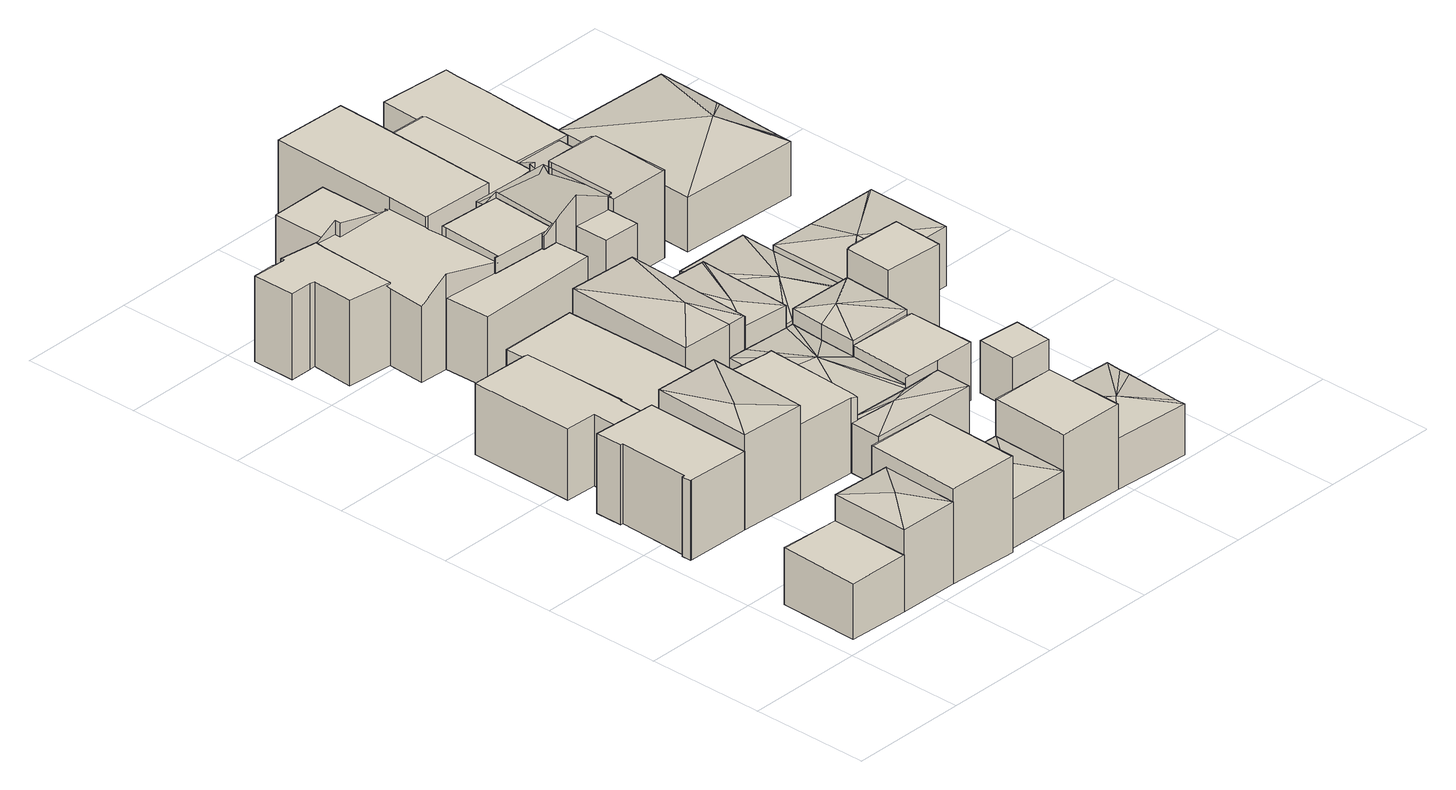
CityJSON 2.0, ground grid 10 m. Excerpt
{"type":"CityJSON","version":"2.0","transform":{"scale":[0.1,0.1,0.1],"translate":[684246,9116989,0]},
"CityObjects":{
"building1":{"type":"Building","attributes":{"Building Type":"Residential","Roof Shape":"gable","Roof Material":"Concrete Glazed Tile","Roof Material Code":"1","Roof Direction":"west","Building Height":4.74,"Roof Slope":27.4,"Footprint Area":35.52,"Solar PV Capacity Low":4.45,"Solar PV Capacity High":5.84,"Solar Annual Energy Low":6412,"Solar Annual Energy High":8451,"Suitable PV Area":26.55},"geometry":[{"type":"MultiSurface","lod":"2.2","boundaries":[[[0,1,2,3]],[[3,2,4,5]],[[2,1,6,4]],[[1,0,7,6]],[[0,3,5,7]],[[5,4,6,7]]]}]},
"building2":{"type":"Building","attributes":{"Building Type":"Residential","Roof Shape":"hip","Roof Material":"Concrete Glazed Tile","Roof Material Code":"1","Roof Direction":"west","Building Height":6.95,"Roof Slope":28.9,"Footprint Area":34.82,"Solar PV Capacity Low":4.36,"Solar PV Capacity High":5.73,"Solar Annual Energy Low":6286,"Solar Annual Energy High":8284,"Suitable PV Area":26.03},"geometry":[{"type":"MultiSurface","lod":"2.2","boundaries":[[[2,1,8,9]],[[9,8,10,11]],[[8,1,12,10]],[[1,2,13,12]],[[2,9,11,13]],[[11,10,14]],[[10,12,14]],[[12,13,14]],[[13,11,14]]]}]},
"building3":{"type":"Building","attributes":{"Building Type":"Residential","Roof Shape":"shed","Roof Material":"Concrete Glazed Tile","Roof Material Code":"1","Roof Direction":"west","Building Height":6.57,"Roof Slope":10.3,"Footprint Area":49.97,"Solar PV Capacity Low":6.26,"Solar PV Capacity High":8.22,"Solar Annual Energy Low":9022,"Solar Annual Energy High":11890,"Suitable PV Area":37.35},"geometry":[{"type":"MultiSurface","lod":"2.2","boundaries":[[[15,16,17,18,19,20,21,22,23]],[[23,22,24,25]],[[22,21,26,24]],[[21,20,27,26]],[[20,19,28,27]],[[19,18,29,28]],[[18,17,30,29]],[[17,16,31,30]],[[16,15,32,31]],[[15,23,25,32]],[[25,24,26,27,28,29,30,31,32]]]}]},
"building4":{"type":"Building","attributes":{"Building Type":"Residential","Roof Shape":"shed","Roof Material":"Concrete Glazed Tile","Roof Material Code":"1","Roof Direction":"west","Building Height":5.84,"Roof Slope":19.6,"Footprint Area":57.73,"Solar PV Capacity Low":7.23,"Solar PV Capacity High":9.49,"Solar Annual Energy Low":10422,"Solar Annual Energy High":13736,"Suitable PV Area":43.15},"geometry":[{"type":"MultiSurface","lod":"2.2","boundaries":[[[33,34,35,36,37,38,39,40,41]],[[41,40,42,43]],[[40,44,42]],[[40,39,45,44]],[[39,38,46,45]],[[38,37,47,46]],[[37,36,48,47]],[[36,35,49,48]],[[35,34,50,49]],[[34,33,51,50]],[[33,41,43,51]],[[43,42,44,45,46,47,48,49,50,51]]]}]},
"building5":{"type":"Building","attributes":{"Building Type":"Residential","Roof Shape":"gable","Roof Material":"Concrete Glazed Tile","Roof Material Code":"1","Roof Direction":"west","Building Height":7.96,"Roof Slope":26.5,"Footprint Area":48.35,"Solar PV Capacity Low":6.05,"Solar PV Capacity High":7.95,"Solar Annual Energy Low":8729,"Solar Annual Energy High":11504,"Suitable PV Area":36.14},"geometry":[{"type":"MultiSurface","lod":"2.2","boundaries":[[[8,52,53,54]],[[54,53,55,56]],[[53,52,57,55]],[[52,8,58,57]],[[8,54,56,58]],[[56,55,57,58]]]}]},
"building6":{"type":"Building","attributes":{"Building Type":"Residential","Roof Shape":"hip","Roof Material":"Concrete Glazed Tile","Roof Material Code":"1","Roof Direction":"west","Building Height":7.97,"Roof Slope":28.3,"Footprint Area":48.56,"Solar PV Capacity Low":6.08,"Solar PV Capacity High":7.99,"Solar Annual Energy Low":8768,"Solar Annual Energy High":11555,"Suitable PV Area":36.3},"geometry":[{"type":"MultiSurface","lod":"2.2","boundaries":[[[21,59,60,61]],[[61,60,62,63]],[[60,59,64,62]],[[59,21,65,64]],[[21,61,63,65]],[[63,62,66]],[[62,64,66]],[[64,65,66]],[[65,63,66]]]}]},
"building7":{"type":"Building","attributes":{"Building Type":"Residential","Roof Shape":"shed","Roof Material":"Concrete Glazed Tile","Roof Material Code":"1","Roof Direction":"west","Building Height":6.99,"Roof Slope":19.4,"Footprint Area":38,"Solar PV Capacity Low":4.76,"Solar PV Capacity High":6.25,"Solar Annual Energy Low":6860,"Solar Annual Energy High":9042,"Suitable PV Area":28.4},"geometry":[{"type":"MultiSurface","lod":"2.2","boundaries":[[[67,68,69,70,71,72,73,74,75,76,77,78,79,80,81]],[[81,80,82,83]],[[80,79,84,82]],[[79,78,85,84]],[[78,77,86,85]],[[77,76,87,86]],[[76,75,88,87]],[[75,74,89,88]],[[74,73,90,89]],[[73,72,91,90]],[[72,71,92,91]],[[71,70,93,92]],[[70,69,94,93]],[[69,68,95,94]],[[68,67,96,95]],[[67,81,83,96]],[[83,82,84,85,86,87,88,89,90,91,92,93,94,95,96]]]}]},
"building8":{"type":"Building","attributes":{"Building Type":"Residential","Roof Shape":"flat","Roof Material":"Concrete Glazed Tile","Roof Material Code":"1","Roof Direction":"west","Building Height":5.66,"Roof Slope":9.8,"Footprint Area":86.09,"Solar PV Capacity Low":10.78,"Solar PV Capacity High":14.16,"Solar Annual Energy Low":15542,"Solar Annual Energy High":20483,"Suitable PV Area":64.35},"geometry":[{"type":"MultiSurface","lod":"2.2","boundaries":[[[33,41,40,39,38,97,98,99]],[[99,98,100,101]],[[98,97,102,100]],[[97,38,103,102]],[[38,39,104,103]],[[39,40,105,104]],[[40,41,106,105]],[[41,33,107,106]],[[33,99,101,107]],[[101,100,102,103,104,105,106,107]]]}]},
"building9":{"type":"Building","attributes":{"Building Type":"Residential","Roof Shape":"shed","Roof Material":"Concrete Glazed Tile","Roof Material Code":"1","Roof Direction":"west","Building Height":6.23,"Roof Slope":15.4,"Footprint Area":49.95,"Solar PV Capacity Low":6.25,"Solar PV Capacity High":8.21,"Solar Annual Energy Low":9017,"Solar Annual Energy High":11884,"Suitable PV Area":37.33},"geometry":[{"type":"MultiSurface","lod":"2.2","boundaries":[[[108,60,59,109,110,111,112]],[[112,111,113,114]],[[111,110,115,113]],[[110,109,116,115]],[[109,59,117,116]],[[59,60,118,117]],[[60,108,119,118]],[[108,112,114,119]],[[114,113,115,116,117,118,119]]]}]},
"building10":{"type":"Building","attributes":{"Building Type":"Residential","Roof Shape":"hip","Roof Material":"Concrete Glazed Tile","Roof Material Code":"1","Roof Direction":"west","Building Height":4.06,"Roof Slope":25.2,"Footprint Area":36.28,"Solar PV Capacity Low":4.54,"Solar PV Capacity High":5.97,"Solar Annual Energy Low":6550,"Solar Annual Energy High":8632,"Suitable PV Area":27.12},"geometry":[{"type":"MultiSurface","lod":"2.2","boundaries":[[[120,121,122,123]],[[123,122,124,125]],[[122,121,126,124]],[[121,120,127,126]],[[120,123,125,127]],[[125,124,128]],[[124,126,128]],[[126,127,128]],[[127,125,128]]]}]},
"building11":{"type":"Building","attributes":{"Building Type":"Residential","Roof Shape":"gable","Roof Material":"Concrete Glazed Tile","Roof Material Code":"1","Roof Direction":"west","Building Height":6.44,"Roof Slope":34.6,"Footprint Area":78.84,"Solar PV Capacity Low":9.87,"Solar PV Capacity High":12.96,"Solar Annual Energy Low":14234,"Solar Annual Energy High":18759,"Suitable PV Area":58.93},"geometry":[{"type":"MultiSurface","lod":"2.2","boundaries":[[[129,130,131,132,133,134,135,136,137,75,74,73,72,71,138,139,140,141]],[[141,140,142,143]],[[140,139,144,142]],[[139,138,145,144]],[[138,71,146,145]],[[71,72,147,146]],[[72,73,148,147]],[[73,74,149,148]],[[74,75,150,149]],[[75,137,151,150]],[[137,136,152,151]],[[136,135,153,152]],[[135,134,154,153]],[[134,133,155,154]],[[133,132,156,155]],[[132,131,157,156]],[[131,130,158,157]],[[130,129,159,158]],[[129,141,143,159]],[[143,142,144,145,146,147,148,149,150,151,152,153,154,155,156,157,158,159]]]}]},
"building12":{"type":"Building","attributes":{"Building Type":"Residential","Roof Shape":"hip","Roof Material":"Concrete Glazed Tile","Roof Material Code":"1","Roof Direction":"west","Building Height":4.2,"Roof Slope":23.2,"Footprint Area":28.56,"Solar PV Capacity Low":3.58,"Solar PV Capacity High":4.7,"Solar Annual Energy Low":5157,"Solar Annual Energy High":6796,"Suitable PV Area":21.35},"geometry":[{"type":"MultiSurface","lod":"2.2","boundaries":[[[160,161,111,110,109,162,163]],[[163,162,164,165]],[[162,109,166,164]],[[109,110,167,166]],[[110,111,168,167]],[[111,161,169,168]],[[161,160,170,169]],[[160,163,165,170]],[[165,164,171]],[[164,166,171]],[[166,167,171]],[[167,168,171]],[[168,169,171]],[[169,170,171]],[[170,165,171]]]}]},
"building13":{"type":"Building","attributes":{"Building Type":"Residential","Roof Shape":"gable","Roof Material":"Concrete Glazed Tile","Roof Material Code":"1","Roof Direction":"west","Building Height":7.13,"Roof Slope":27.2,"Footprint Area":38.17,"Solar PV Capacity Low":4.78,"Solar PV Capacity High":6.28,"Solar Annual Energy Low":6891,"Solar Annual Energy High":9082,"Suitable PV Area":28.53},"geometry":[{"type":"MultiSurface","lod":"2.2","boundaries":[[[121,172,173,122]],[[122,173,174,175]],[[173,172,176,174]],[[172,121,177,176]],[[121,122,175,177]],[[175,174,176,177]]]}]},
"building14":{"type":"Building","attributes":{"Building Type":"Residential","Roof Shape":"hip","Roof Material":"Clay Tile Shingle","Roof Material Code":"3","Roof Direction":"west","Building Height":7,"Roof Slope":22.1,"Footprint Area":67.87,"Solar PV Capacity Low":8.5,"Solar PV Capacity High":11.16,"Solar Annual Energy Low":12253,"Solar Annual Energy High":16148,"Suitable PV Area":50.73},"geometry":[{"type":"MultiSurface","lod":"2.2","boundaries":[[[178,179,180,181,182,183]],[[183,182,184,185]],[[182,181,186,184]],[[181,180,187,186]],[[180,179,188,187]],[[179,178,189,188]],[[178,183,185,189]],[[185,184,190]],[[184,186,190]],[[186,187,190]],[[187,188,190]],[[188,189,190]],[[189,185,190]]]}]},
"building15":{"type":"Building","attributes":{"Building Type":"Residential","Roof Shape":"flat","Roof Material":"Concrete Glazed Tile","Roof Material Code":"1","Roof Direction":"west","Building Height":6.04,"Roof Slope":9.4,"Footprint Area":36.78,"Solar PV Capacity Low":4.6,"Solar PV Capacity High":6.05,"Solar Annual Energy Low":6640,"Solar Annual Energy High":8751,"Suitable PV Area":27.49},"geometry":[{"type":"MultiSurface","lod":"2.2","boundaries":[[[191,192,193,194,140,139,195,196]],[[196,195,197,198]],[[195,139,199,197]],[[139,140,200,199]],[[140,194,201,200]],[[194,193,202,201]],[[193,192,203,202]],[[192,191,204,203]],[[191,196,198,204]],[[198,197,199,200,201,202,203,204]]]}]},
"building16":{"type":"Building","attributes":{"Building Type":"Residential","Roof Shape":"hip","Roof Material":"Concrete Glazed Tile","Roof Material Code":"1","Roof Direction":"west","Building Height":4.21,"Roof Slope":25.1,"Footprint Area":71.52,"Solar PV Capacity Low":8.95,"Solar PV Capacity High":11.76,"Solar Annual Energy Low":12912,"Solar Annual Energy High":17017,"Suitable PV Area":53.46},"geometry":[{"type":"MultiSurface","lod":"2.2","boundaries":[[[108,112,111,161,205,206,207,208,209,210,211,179,181]],[[181,179,212,213]],[[179,211,214,212]],[[211,210,215,214]],[[210,209,216,215]],[[209,208,217,216]],[[208,207,218,217]],[[207,206,219,218]],[[206,205,220,219]],[[205,161,169,220]],[[161,111,168,169]],[[111,112,221,168]],[[112,108,222,221]],[[108,181,213,222]],[[213,212,223]],[[212,214,223]],[[214,215,223]],[[215,216,223]],[[216,217,223]],[[217,218,223]],[[218,219,223]],[[219,220,223]],[[220,169,223]],[[169,168,223]],[[168,221,223]],[[221,222,223]],[[222,213,223]]]}]},
"building17":{"type":"Building","attributes":{"Building Type":"Residential","Roof Shape":"gable","Roof Material":"Concrete Glazed Tile","Roof Material Code":"1","Roof Direction":"west","Building Height":6.01,"Roof Slope":29.1,"Footprint Area":31.95,"Solar PV Capacity Low":4,"Solar PV Capacity High":5.25,"Solar Annual Energy Low":5769,"Solar Annual Energy High":7603,"Suitable PV Area":23.89},"geometry":[{"type":"MultiSurface","lod":"2.2","boundaries":[[[137,136,135,134,224,225]],[[225,224,226,227]],[[224,134,228,226]],[[134,135,229,228]],[[135,136,230,229]],[[136,137,231,230]],[[137,225,227,231]],[[227,226,228,229,230,231]]]}]},
"building18":{"type":"Building","attributes":{"Building Type":"Residential","Roof Shape":"flat","Roof Material":"Concrete Glazed Tile","Roof Material Code":"1","Roof Direction":"west","Building Height":7.33,"Roof Slope":14.4,"Footprint Area":30.94,"Solar PV Capacity Low":3.87,"Solar PV Capacity High":5.09,"Solar Annual Energy Low":5586,"Solar Annual Energy High":7362,"Suitable PV Area":23.13},"geometry":[{"type":"MultiSurface","lod":"2.2","boundaries":[[[232,130,129,141,140,194,193,233,234]],[[234,233,235,236]],[[233,193,237,235]],[[193,194,238,237]],[[194,140,239,238]],[[140,141,240,239]],[[141,129,241,240]],[[129,130,242,241]],[[130,232,243,242]],[[232,234,236,243]],[[236,235,237,238,239,240,241,242,243]]]}]},
"building19":{"type":"Building","attributes":{"Building Type":"Residential","Roof Shape":"hip","Roof Material":"Concrete Glazed Tile","Roof Material Code":"1","Roof Direction":"west","Building Height":6.12,"Roof Slope":25.8,"Footprint Area":33.61,"Solar PV Capacity Low":4.21,"Solar PV Capacity High":5.53,"Solar Annual Energy Low":6067,"Solar Annual Energy High":7996,"Suitable PV Area":25.12},"geometry":[{"type":"MultiSurface","lod":"2.2","boundaries":[[[179,180,211,244,245,246]],[[246,245,247,248]],[[245,244,249,247]],[[244,211,250,249]],[[211,180,251,250]],[[180,179,252,251]],[[179,246,248,252]],[[248,247,253]],[[247,249,253]],[[249,250,253]],[[250,251,253]],[[251,252,253]],[[252,248,253]]]}]},
"building20":{"type":"Building","attributes":{"Building Type":"Residential","Roof Shape":"shed","Roof Material":"Concrete Glazed Tile","Roof Material Code":"1","Roof Direction":"west","Building Height":4.94,"Roof Slope":17.6,"Footprint Area":36.66,"Solar PV Capacity Low":4.59,"Solar PV Capacity High":6.03,"Solar Annual Energy Low":6619,"Solar Annual Energy High":8724,"Suitable PV Area":27.41},"geometry":[{"type":"MultiSurface","lod":"2.2","boundaries":[[[254,208,207,206,205,161,160,255,256,257]],[[257,256,258,259]],[[256,255,260,258]],[[255,160,261,260]],[[160,161,262,261]],[[161,205,263,262]],[[205,206,264,263]],[[206,207,265,264]],[[207,208,266,265]],[[208,254,267,266]],[[254,257,259,267]],[[259,258,260,261,262,263,264,265,266,267]]]}]},
"building21":{"type":"Building","attributes":{"Building Type":"Residential","Roof Shape":"hip","Roof Material":"Concrete Glazed Tile","Roof Material Code":"1","Roof Direction":"west","Building Height":4.32,"Roof Slope":22.1,"Footprint Area":51.92,"Solar PV Capacity Low":6.5,"Solar PV Capacity High":8.54,"Solar Annual Energy Low":9374,"Solar Annual Energy High":12354,"Suitable PV Area":38.81},"geometry":[{"type":"MultiSurface","lod":"2.2","boundaries":[[[268,269,270,271,272,173,172,273]],[[273,172,274,275]],[[172,173,276,274]],[[173,272,277,276]],[[272,271,278,277]],[[271,270,279,278]],[[270,269,280,279]],[[269,268,281,280]],[[268,273,275,281]],[[275,274,282]],[[274,276,282]],[[276,277,282]],[[277,278,282]],[[278,279,282]],[[279,280,282]],[[280,281,282]],[[281,275,282]]]}]},
"building22":{"type":"Building","attributes":{"Building Type":"Residential","Roof Shape":"hip","Roof Material":"Concrete Glazed Tile","Roof Material Code":"1","Roof Direction":"west","Building Height":5.46,"Roof Slope":26,"Footprint Area":34.43,"Solar PV Capacity Low":4.31,"Solar PV Capacity High":5.66,"Solar Annual Energy Low":6215,"Solar Annual Energy High":8191,"Suitable PV Area":25.73},"geometry":[{"type":"MultiSurface","lod":"2.2","boundaries":[[[209,208,254,283,284,210]],[[210,284,285,286]],[[284,283,287,285]],[[283,254,288,287]],[[254,208,289,288]],[[208,209,290,289]],[[209,210,286,290]],[[286,285,291]],[[285,287,291]],[[287,288,291]],[[288,289,291]],[[289,290,291]],[[290,286,291]]]}]},
"building23":{"type":"Building","attributes":{"Building Type":"Residential","Roof Shape":"flat","Roof Material":"Concrete Glazed Tile","Roof Material Code":"1","Roof Direction":"west","Building Height":7.48,"Roof Slope":13.4,"Footprint Area":94.22,"Solar PV Capacity Low":11.8,"Solar PV Capacity High":15.49,"Solar Annual Energy Low":17011,"Solar Annual Energy High":22419,"Suitable PV Area":70.43},"geometry":[{"type":"MultiSurface","lod":"2.2","boundaries":[[[133,132,131,292,293,294,295,296]],[[296,295,297,298]],[[295,294,299,297]],[[294,293,300,299]],[[293,292,301,300]],[[292,131,302,301]],[[131,132,303,302]],[[132,133,304,303]],[[133,296,298,304]],[[298,297,299,300,301,302,303,304]]]}]},
"building24":{"type":"Building","attributes":{"Building Type":"Residential","Roof Shape":"gable","Roof Material":"Asbestos Sheet","Roof Material Code":"4","Roof Direction":"west","Building Height":7.11,"Roof Slope":33.7,"Footprint Area":39.68,"Solar PV Capacity Low":4.97,"Solar PV Capacity High":6.53,"Solar Annual Energy Low":7164,"Solar Annual Energy High":9441,"Suitable PV Area":29.66},"geometry":[{"type":"MultiSurface","lod":"2.2","boundaries":[[[305,232,234,233,193,192,191,306,307,308,309,310,311]],[[311,310,312,313]],[[310,309,314,312]],[[309,308,315,314]],[[308,307,316,315]],[[307,306,317,316]],[[306,191,318,317]],[[191,192,319,318]],[[192,193,320,319]],[[193,233,321,320]],[[233,234,322,321]],[[234,232,323,322]],[[232,305,324,323]],[[305,311,313,324]],[[313,312,314,315,316,317,318,319,320,321,322,323,324]]]}]},
"building25":{"type":"Building","attributes":{"Building Type":"Residential","Roof Shape":"shed","Roof Material":"Concrete Glazed Tile","Roof Material Code":"1","Roof Direction":"west","Building Height":6.35,"Roof Slope":16.6,"Footprint Area":9.26,"Solar PV Capacity Low":1.16,"Solar PV Capacity High":1.52,"Solar Annual Energy Low":1671,"Solar Annual Energy High":2202,"Suitable PV Area":6.92},"geometry":[{"type":"MultiSurface","lod":"2.2","boundaries":[[[325,326,307,306,327,328]],[[328,327,329,330]],[[327,306,331,329]],[[306,307,332,331]],[[307,326,333,332]],[[326,325,334,333]],[[325,328,330,334]],[[330,329,331,332,333,334]]]}]},
"building26":{"type":"Building","attributes":{"Building Type":"Residential","Roof Shape":"hip","Roof Material":"Concrete Glazed Tile","Roof Material Code":"1","Roof Direction":"west","Building Height":4.5,"Roof Slope":29.1,"Footprint Area":67.35,"Solar PV Capacity Low":8.43,"Solar PV Capacity High":11.08,"Solar Annual Energy Low":12160,"Solar Annual Energy High":16026,"Suitable PV Area":50.35},"geometry":[{"type":"MultiSurface","lod":"2.2","boundaries":[[[245,244,211,210,284,335,336,335,337,338,339]],[[339,338,340,341]],[[338,337,342,340]],[[337,335,343,342]],[[335,336,344,343]],[[335,284,345,343]],[[284,210,346,345]],[[210,211,347,346]],[[211,244,348,347]],[[244,245,349,348]],[[245,339,341,349]],[[341,340,350]],[[340,342,350]],[[342,343,350]],[[343,344,350]],[[343,345,350]],[[345,346,350]],[[346,347,350]],[[347,348,350]],[[348,349,350]],[[349,341,350]]]}]},
"building27":{"type":"Building","attributes":{"Building Type":"Residential","Roof Shape":"flat","Roof Material":"Concrete Glazed Tile","Roof Material Code":"1","Roof Direction":"west","Building Height":4.45,"Roof Slope":10.1,"Footprint Area":11.55,"Solar PV Capacity Low":1.45,"Solar PV Capacity High":1.9,"Solar Annual Energy Low":2085,"Solar Annual Energy High":2747,"Suitable PV Area":8.63},"geometry":[{"type":"MultiSurface","lod":"2.2","boundaries":[[[351,352,353,354]],[[354,353,355,356]],[[353,352,357,355]],[[352,351,358,357]],[[351,354,356,358]],[[356,355,357,358]]]}]},
"building28":{"type":"Building","attributes":{"Building Type":"Residential","Roof Shape":"shed","Roof Material":"Concrete Glazed Tile","Roof Material Code":"1","Roof Direction":"west","Building Height":7.8,"Roof Slope":13,"Footprint Area":21.72,"Solar PV Capacity Low":2.72,"Solar PV Capacity High":3.57,"Solar Annual Energy Low":3922,"Solar Annual Energy High":5169,"Suitable PV Area":16.24},"geometry":[{"type":"MultiSurface","lod":"2.2","boundaries":[[[283,359,360,361,362,336,335,284]],[[284,335,363,364]],[[335,336,365,363]],[[336,362,366,365]],[[362,361,367,366]],[[361,360,368,367]],[[360,359,369,368]],[[359,283,370,369]],[[283,284,364,370]],[[363,365,366,367,368,369,370,364]]]}]},
"building29":{"type":"Building","attributes":{"Building Type":"Residential","Roof Shape":"gable","Roof Material":"Concrete Glazed Tile","Roof Material Code":"1","Roof Direction":"west","Building Height":5.61,"Roof Slope":27,"Footprint Area":57.8,"Solar PV Capacity Low":7.24,"Solar PV Capacity High":9.5,"Solar Annual Energy Low":10435,"Solar Annual Energy High":13752,"Suitable PV Area":43.2},"geometry":[{"type":"MultiSurface","lod":"2.2","boundaries":[[[371,294,293,372,373,374,375,376]],[[376,375,377,378]],[[375,374,379,377]],[[374,373,380,379]],[[373,372,381,380]],[[372,293,382,381]],[[293,294,383,382]],[[294,371,384,383]],[[371,376,378,384]],[[378,377,379,380,381,382,383,384]]]}]},
"building30":{"type":"Building","attributes":{"Building Type":"Residential","Roof Shape":"gable","Roof Material":"Asbestos Sheet","Roof Material Code":"4","Roof Direction":"west","Building Height":7.39,"Roof Slope":28,"Footprint Area":33.2,"Solar PV Capacity Low":4.16,"Solar PV Capacity High":5.46,"Solar Annual Energy Low":5994,"Solar Annual Energy High":7900,"Suitable PV Area":24.82},"geometry":[{"type":"MultiSurface","lod":"2.2","boundaries":[[[385,310,309,308,307,326,386,387]],[[387,386,388,389]],[[386,326,390,388]],[[326,307,316,390]],[[307,308,391,316]],[[308,309,392,391]],[[309,310,393,392]],[[310,385,394,393]],[[385,387,389,394]],[[389,388,390,316,391,392,393,394]]]}]},
"building31":{"type":"Building","attributes":{"Building Type":"Residential","Roof Shape":"gable","Roof Material":"Concrete Glazed Tile","Roof Material Code":"1","Roof Direction":"west","Building Height":5.86,"Roof Slope":30.2,"Footprint Area":13.72,"Solar PV Capacity Low":1.72,"Solar PV Capacity High":2.26,"Solar Annual Energy Low":2477,"Solar Annual Energy High":3264,"Suitable PV Area":10.25},"geometry":[{"type":"MultiSurface","lod":"2.2","boundaries":[[[374,373,372,311,310,385,395]],[[395,385,396,397]],[[385,310,398,396]],[[310,311,399,398]],[[311,372,400,399]],[[372,373,401,400]],[[373,374,402,401]],[[374,395,397,402]],[[397,396,398,399,400,401,402]]]}]},
"building32":{"type":"Building","attributes":{"Building Type":"Residential","Roof Shape":"hip","Roof Material":"Concrete Glazed Tile","Roof Material Code":"1","Roof Direction":"west","Building Height":4.95,"Roof Slope":26.5,"Footprint Area":74.44,"Solar PV Capacity Low":9.32,"Solar PV Capacity High":12.24,"Solar Annual Energy Low":13440,"Solar Annual Energy High":17712,"Suitable PV Area":55.64},"geometry":[{"type":"MultiSurface","lod":"2.2","boundaries":[[[403,404,337,336,362,361,360,405,406]],[[406,405,407,408]],[[405,360,409,407]],[[360,361,410,409]],[[361,362,411,410]],[[362,336,412,411]],[[336,337,413,412]],[[337,404,414,413]],[[404,403,415,414]],[[403,406,408,415]],[[408,407,416]],[[407,409,416]],[[409,410,416]],[[410,411,416]],[[411,412,416]],[[412,413,416]],[[413,414,416]],[[414,415,416]],[[415,408,416]]]}]},
"building33":{"type":"Building","attributes":{"Building Type":"Residential","Roof Shape":"flat","Roof Material":"Concrete Glazed Tile","Roof Material Code":"1","Roof Direction":"west","Building Height":5.34,"Roof Slope":14.9,"Footprint Area":73.28,"Solar PV Capacity Low":9.18,"Solar PV Capacity High":12.05,"Solar Annual Energy Low":13230,"Solar Annual Energy High":17437,"Suitable PV Area":54.78},"geometry":[{"type":"MultiSurface","lod":"2.2","boundaries":[[[371,376,375,417,418,419,420,421,422]],[[422,421,423,424]],[[421,420,425,423]],[[420,419,426,425]],[[419,418,427,426]],[[418,417,428,427]],[[417,375,429,428]],[[375,376,430,429]],[[376,371,431,430]],[[371,422,424,431]],[[424,423,425,426,427,428,429,430,431]]]}]},
"building34":{"type":"Building","attributes":{"Building Type":"Residential","Roof Shape":"hip","Roof Material":"Concrete Aluminum Tile","Roof Material Code":"2","Roof Direction":"west","Building Height":4.57,"Roof Slope":27.6,"Footprint Area":135.8,"Solar PV Capacity Low":17,"Solar PV Capacity High":22.33,"Solar Annual Energy Low":24517,"Solar Annual Energy High":32311,"Suitable PV Area":101.51},"geometry":[{"type":"MultiSurface","lod":"2.2","boundaries":[[[432,433,434,435,436,437,438,439]],[[439,438,440,441]],[[438,437,442,440]],[[437,436,443,442]],[[436,435,444,443]],[[435,434,445,444]],[[434,433,446,445]],[[433,432,447,446]],[[432,439,441,447]],[[441,440,448]],[[440,442,448]],[[442,443,448]],[[443,444,448]],[[444,445,448]],[[445,446,448]],[[446,447,448]],[[447,441,448]]]}]}
},
"vertices":[
[17,14,0],[69,12,0],[71,80,0],[19,82,0],[71,80,47],[19,82,48],[69,12,48],[17,14,47],
[120,11,0],[123,78,0],[120,11,69],[123,78,69],[69,12,69],[71,80,69],[96,45,74],
[20,240,0],[22,240,0],[20,179,0],[18,179,0],[18,171,0],[19,171,0],[74,170,0],[76,261,0],[20,263,0],[76,261,66],[20,263,67],[74,170,66],[19,171,67],[18,171,67],[18,179,67],[20,179,67],[22,240,67],[20,240,67],
[72,380,0],[20,380,0],[19,290,0],[46,289,0],[45,264,0],[73,263,0],[74,289,0],[75,289,0],[76,380,0],[75,289,59],[76,380,58],[75,289,58],[74,289,59],[73,263,59],[45,264,60],[46,289,60],[19,290,60],[20,380,60],[72,380,59],
[180,8,0],[183,90,0],[123,92,0],[183,90,80],[123,92,81],[180,8,81],[120,11,80],
[130,167,0],[134,254,0],[78,256,0],[134,254,80],[78,256,80],[130,167,80],[74,170,80],[94,198,85],
[7,544,0],[26,544,0],[31,544,0],[28,508,0],[68,505,0],[68,511,0],[71,571,0],[72,580,0],[73,580,0],[38,583,0],[38,580,0],[35,580,0],[32,580,0],[26,580,0],[7,580,0],[26,580,72],[7,580,72],[32,580,71],[35,580,71],[38,580,71],[38,583,71],[73,580,70],[72,580,70],[71,571,70],[68,511,70],[68,505,70],[28,508,72],[31,544,71],[26,544,72],[7,544,72],
[140,264,0],[139,397,0],[72,397,0],[139,397,57],[72,397,57],[140,264,57],[73,263,57],[74,289,57],[75,289,57],[76,380,57],[72,380,57],
[186,251,0],[182,165,0],[187,164,0],[188,169,0],[192,251,0],[188,169,62],[192,251,62],[187,164,62],[182,165,63],[130,167,64],[134,254,64],[186,251,62],
[183,12,0],[237,11,0],[239,78,0],[185,80,0],[239,78,41],[185,80,41],[237,11,41],[183,12,41],[211,45,46],
[145,521,0],[145,525,0],[146,539,0],[144,540,0],[146,576,0],[142,577,0],[142,574,0],[91,574,0],[91,579,0],[66,473,0],[91,472,0],[139,469,0],[142,469,0],[139,469,69],[142,469,67],[91,472,80],[66,473,64],[68,505,65],[68,511,66],[71,571,68],[72,580,68],[73,580,69],[91,579,80],[91,574,80],[142,574,67],[142,577,67],[146,576,65],[144,540,66],[146,539,64],[145,525,65],[145,521,65],
[276,167,0],[242,167,0],[181,138,0],[275,136,0],[181,138,42],[275,136,42],[182,165,42],[187,164,42],[188,169,42],[242,167,42],[276,167,42],[221,159,45],
[293,9,0],[295,77,0],[295,77,71],[239,78,72],[293,9,72],[237,11,71],
[209,400,0],[204,287,0],[204,288,0],[188,288,0],[144,290,0],[149,403,0],[144,290,70],[149,403,70],[188,288,70],[204,288,70],[204,287,70],[209,400,70],[183,326,75],
[199,464,0],[186,464,0],[186,466,0],[139,468,0],[92,433,0],[200,435,0],[92,433,60],[200,435,60],[91,472,60],[139,469,60],[139,468,60],[186,466,60],[186,464,60],[199,464,60],
[246,167,0],[246,168,0],[249,223,0],[249,224,0],[250,255,0],[252,285,0],[245,285,0],[204,287,42],[188,288,42],[245,285,42],[252,285,42],[250,255,42],[249,224,42],[249,223,42],[246,168,42],[246,167,42],[192,251,42],[186,251,42],[224,236,48],
[142,637,0],[92,637,0],[142,637,60],[92,637,60],[142,577,60],[142,574,60],[91,574,60],[91,579,60],
[187,523,0],[196,465,0],[199,522,0],[196,465,73],[199,522,73],[186,466,73],[139,468,73],[139,469,73],[142,469,73],[145,521,73],[145,525,73],[187,523,73],
[249,368,0],[247,368,0],[208,370,0],[247,368,61],[208,370,61],[249,368,61],[245,285,61],[204,288,61],[204,287,61],[219,314,65],
[306,224,0],[311,167,0],[311,170,0],[311,224,0],[311,170,49],[311,224,49],[311,167,49],[276,167,50],[242,167,51],[246,167,51],[246,168,51],[249,223,51],[249,224,51],[306,224,50],
[359,13,0],[362,61,0],[362,70,0],[363,83,0],[295,87,0],[359,5,0],[293,9,43],[359,5,43],[295,77,43],[295,87,43],[363,83,43],[362,70,43],[362,61,43],[359,13,43],[327,42,49],
[307,243,0],[309,284,0],[309,284,55],[252,285,55],[307,243,55],[306,224,55],[249,224,55],[250,255,55],[272,261,60],
[208,537,0],[208,544,0],[213,652,0],[214,685,0],[150,687,0],[214,685,75],[150,687,75],[213,652,75],[208,544,75],[208,537,75],[146,539,75],[144,540,75],[146,576,75],
[187,530,0],[220,464,0],[253,463,0],[256,463,0],[257,521,0],[257,524,0],[257,529,0],[257,524,71],[257,529,71],[257,521,71],[256,463,72],[253,463,74],[220,464,90],[199,464,79],[186,464,71],[186,466,71],[196,465,77],[199,522,78],[187,523,72],[187,530,72],
[253,452,0],[253,458,0],[220,435,0],[253,435,0],[220,435,64],[253,435,63],[220,464,64],[253,463,63],[253,458,63],[253,452,63],
[311,284,0],[311,285,0],[312,358,0],[313,388,0],[247,389,0],[313,388,45],[247,389,45],[312,358,45],[311,284,45],[311,285,45],[309,284,45],[252,285,45],[245,285,45],[249,368,45],[247,368,45],[282,325,51],
[359,166,0],[323,169,0],[321,136,0],[357,134,0],[321,136,44],[357,134,44],[323,169,44],[359,166,44],
[359,241,0],[361,284,0],[316,285,0],[312,285,0],[311,284,79],[309,284,79],[311,285,79],[312,285,79],[316,285,79],[361,284,78],[359,241,78],[307,243,79],
[262,650,0],[257,542,0],[261,541,0],[262,556,0],[262,565,0],[266,650,0],[262,565,58],[266,650,56],[262,556,58],[261,541,58],[257,542,60],[208,544,56],[213,652,58],[262,650,58],
[302,524,0],[306,457,0],[307,524,0],[306,457,74],[307,524,74],[253,458,74],[256,463,76],[257,521,76],[257,524,76],[302,524,76],
[303,555,0],[302,524,59],[303,555,59],[257,524,59],[257,529,61],[257,542,66],[261,541,66],[262,556,59],
[411,356,0],[351,357,0],[413,283,0],[414,356,0],[413,283,50],[414,356,50],[361,284,50],[316,285,50],[312,285,50],[311,285,50],[312,358,50],[351,357,50],[411,356,50],[355,316,56],
[319,562,0],[322,614,0],[324,643,0],[325,673,0],[326,685,0],[264,689,0],[326,685,53],[264,689,53],[325,673,53],[324,643,53],[322,614,53],[319,562,53],[262,565,53],[266,650,53],[262,650,53],
[328,579,0],[323,450,0],[428,446,0],[428,451,0],[428,457,0],[431,517,0],[431,520,0],[433,575,0],[431,520,46],[433,575,46],[431,517,46],[428,457,46],[428,451,46],[428,446,46],[323,450,46],[328,579,46],[404,499,56]
]}
